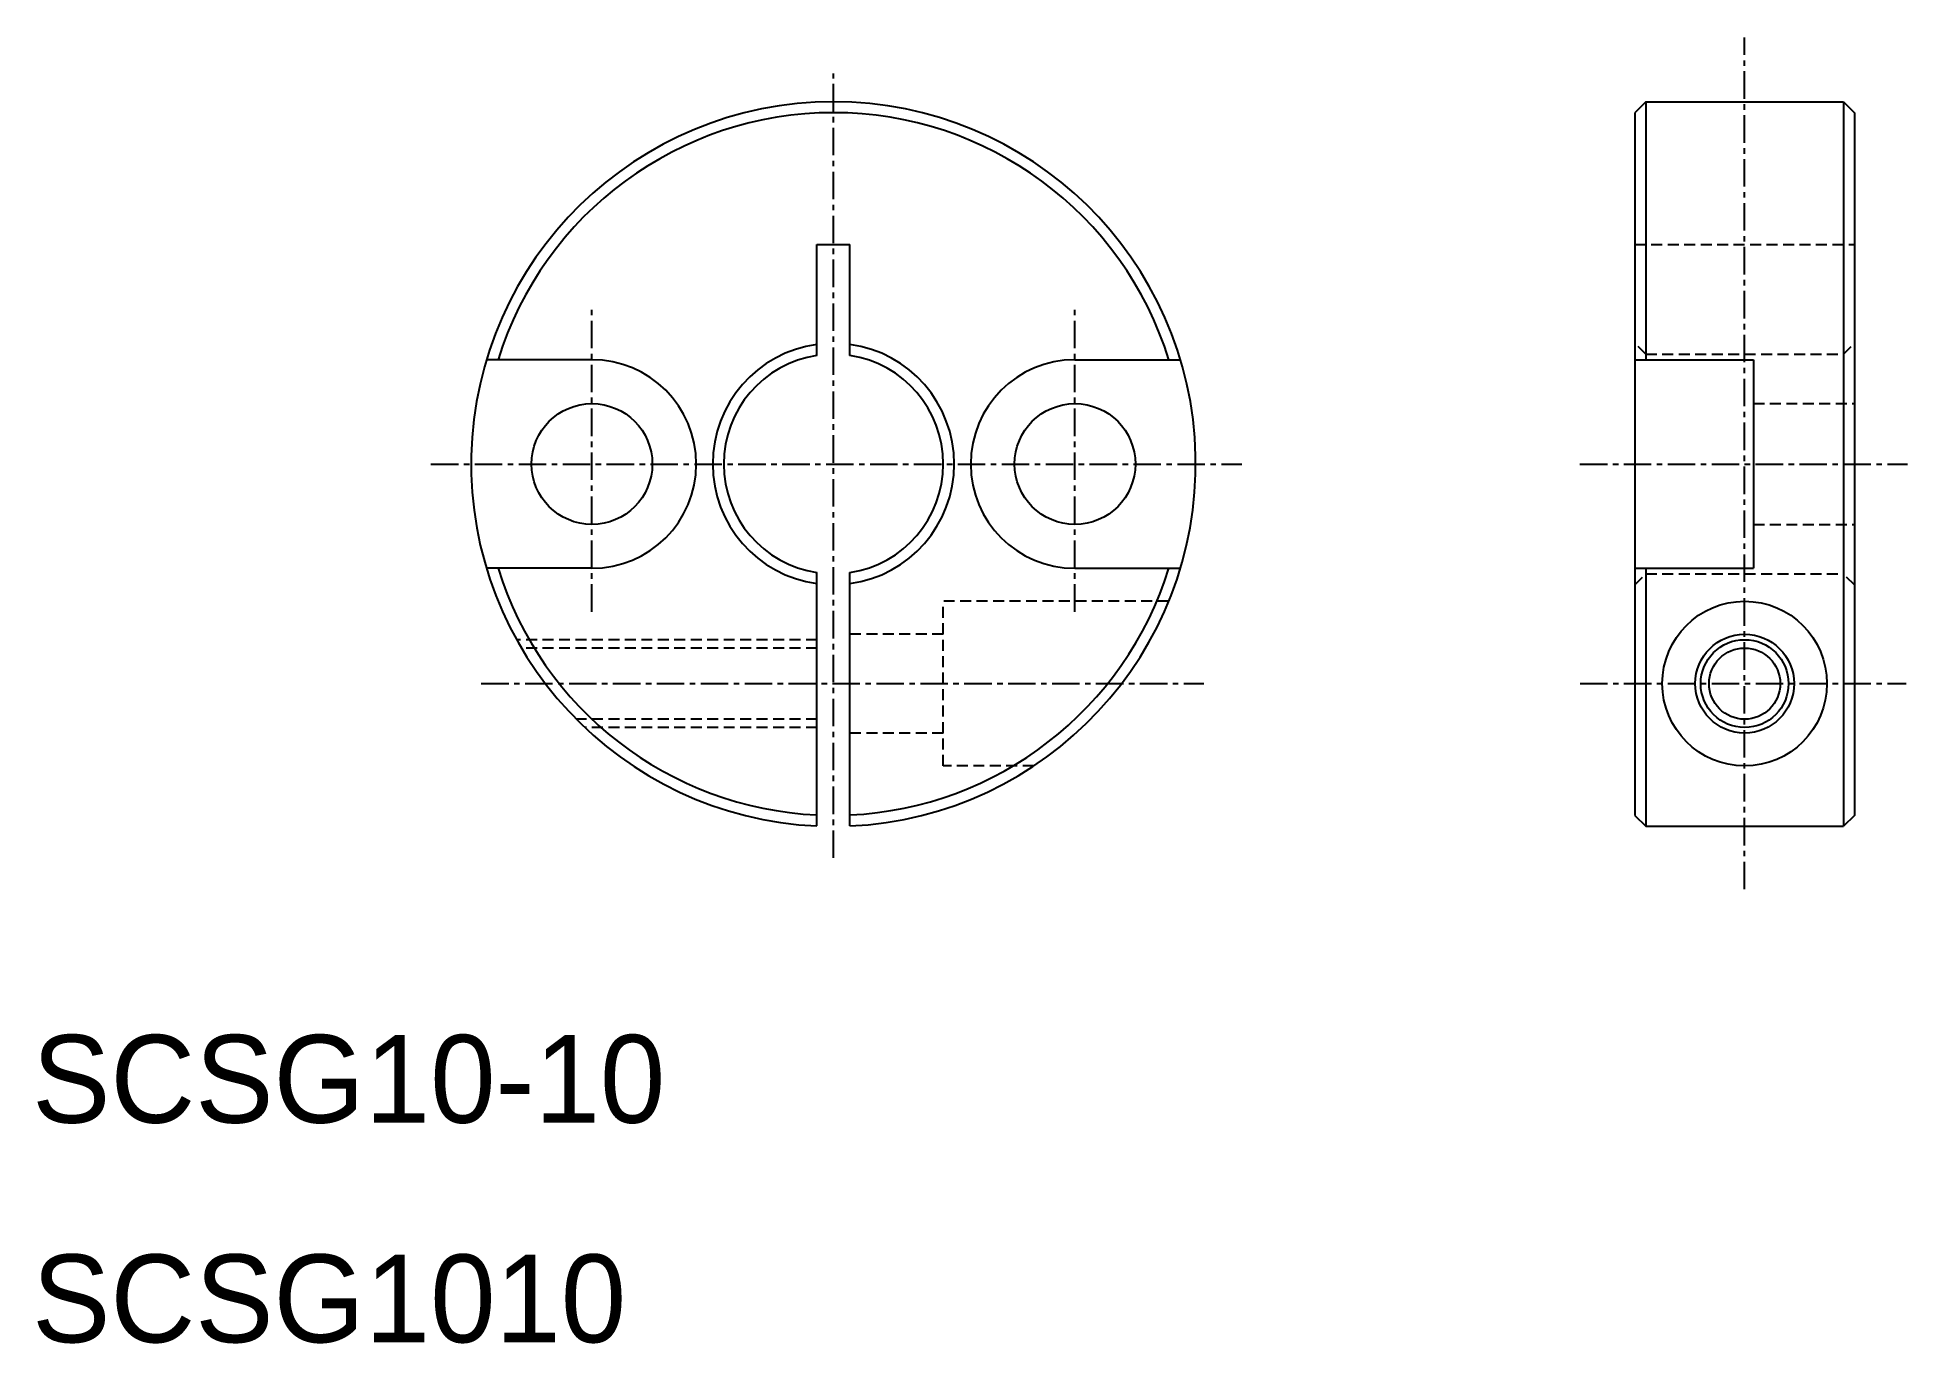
# Model space of a CAD drawing. Extents: x 10.2 to 95.4, y 9.9 to 69.4.
import ezdxf

# ---------------------------------------------------------------- set-up
doc = ezdxf.new("R2010")
doc.units = 0
doc.linetypes.add('CENTER', pattern=[2, 1.25, -0.25, 0.25, -0.25])
doc.linetypes.add('DASHED', pattern=[0.75, 0.5, -0.25])
doc.layers.get('0').update_dxf_attribs({"linetype": 'CONTINUOUS'})
doc.layers.add('CENTER', color=1, linetype='CENTER')

msp = doc.modelspace()

# ---------------------------------------------------------------- linework, layer by layer
at = {"color": 7, "linetype": 'CONTINUOUS'}
for p, q in [((83.5, 66.5), (83, 66)), ((83.5, 66.5), (92.5, 66.5)), ((83.5, 66.5), (83.5, 54.75)), ((92.5, 66.5), (92.5, 33.5)), ((92.5, 66.5), (93, 66)), ((83, 66), (83, 34)), ((93, 66), (93, 34)), ((45.75, 54.975), (45.75, 60)), ((45.75, 60), (47.25, 60)), ((45.75, 54.943), (45.75, 60)), ((47.25, 54.975), (47.25, 60)), ((47.25, 54.943), (47.25, 60)), ((35.5, 54.75), (30.698, 54.75)), ((57.5, 54.75), (62.302, 54.75)), ((83, 54.75), (88.4, 54.75)), ((88.4, 54.75), (88.4, 45.25)), ((35.5, 45.25), (30.698, 45.25)), ((57.5, 45.25), (62.302, 45.25)), ((83, 45.25), (88.4, 45.25)), ((83.5, 45.25), (83.5, 33.5)), ((45.75, 33.517), (45.75, 45.057)), ((47.25, 33.517), (47.25, 45.057)), ((83, 34), (83.5, 33.5)), ((83.5, 33.5), (92.5, 33.5)), ((93, 34), (92.5, 33.5))]:
    msp.add_line(p, q, dxfattribs=at)
at = {"color": 3, "linetype": 'DASHED'}
for p, q in [((83, 60), (93, 60)), ((83.5, 55), (83, 55.5)), ((92.5, 55), (93, 55.5)), ((83.5, 55), (92.5, 55)), ((88.4, 52.75), (93, 52.75)), ((88.4, 47.25), (93, 47.25)), ((83, 44.5), (83.5, 45)), ((83.5, 45), (92.5, 45)), ((93, 44.5), (92.5, 45)), ((51.5, 36.25), (51.5, 43.75)), ((61.77, 43.75), (51.5, 43.75)), ((45.75, 42), (32.069, 42)), ((51.5, 42.25), (47.25, 42.25)), ((45.75, 41.621), (32.286, 41.621)), ((45.75, 38.379), (34.787, 38.379)), ((45.75, 38), (35.175, 38)), ((51.5, 37.75), (47.25, 37.75)), ((55.621, 36.25), (51.5, 36.25))]:
    msp.add_line(p, q, dxfattribs=at)
at = {"color": 7, "linetype": 'CONTINUOUS'}
for centre, radius in [((35.5, 50), 2.75), ((57.5, 50), 2.75), ((88, 40), 3.75), ((88, 40), 2.25), ((88, 40), 1.621)]:
    msp.add_circle(centre, radius, dxfattribs=at)
at = {"color": 3, "linetype": 'CONTINUOUS'}
msp.add_circle((88, 40), 2, dxfattribs=at)
at = {"color": 7, "linetype": 'CONTINUOUS'}
for centre, radius, start, end in [((46.5, 50), 16.5, 272.60525, 267.39475), ((46.5, 50), 16, 17.27, 162.73), ((46.5, 50), 5.5, 97.83748, 262.16252), ((46.5, 50), 5.5, 277.83748, 82.16252), ((35.5, 50), 4.75, 270, 90), ((46.5, 50), 5, 98.62693, 261.37307), ((46.5, 50), 5, 278.62693, 81.37307), ((57.5, 50), 4.75, 90, 270), ((46.5, 50), 16, 197.27, 267.31328), ((46.5, 50), 16, 272.68672, 342.73)]:
    msp.add_arc(centre, radius, start, end, dxfattribs=at)
at = {"layer": 'CENTER', "color": 1, "linetype": 'CENTER'}
for p, q in [((88, 30.634), (88, 69.429)), ((46.5, 32.059), (46.5, 67.789)), ((35.5, 43.274), (35.5, 57.171)), ((57.5, 43.274), (57.5, 57.051)), ((28.167, 50), (65.098, 50)), ((80.5, 50), (95.422, 50)), ((30.457, 40), (63.363, 40)), ((80.505, 40), (95.362, 40))]:
    msp.add_line(p, q, dxfattribs=at)

# ---------------------------------------------------------------- texts
at = {"color": 7, "linetype": 'CONTINUOUS'}
for s, p in [('SCSG10-10', (10, 20)), ('SCSG1010', (10, 10))]:
    msp.add_text(s, height=4, dxfattribs=at).set_placement(p)

doc.saveas('drawing.dxf')
